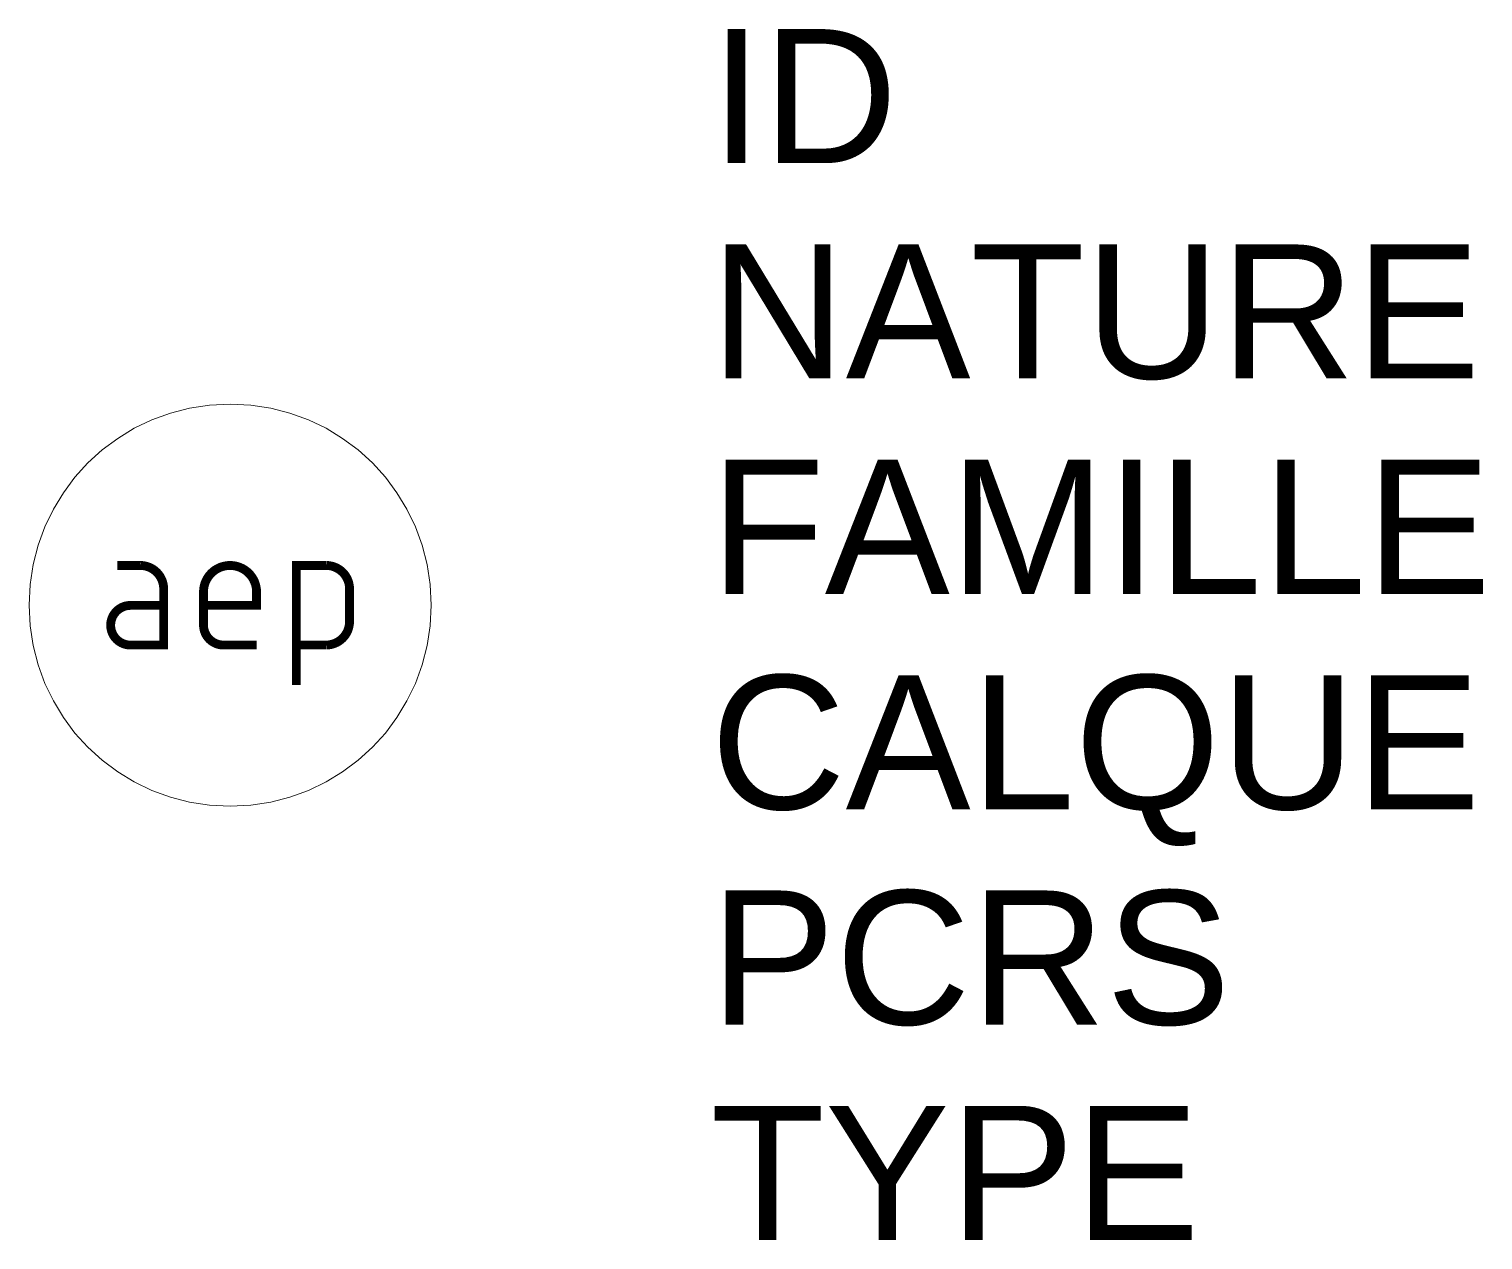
# Model space of a CAD drawing. Header units: metres. Extents: x -0.3 to 1.87, y -0.95 to 0.86.
import ezdxf

# ---------------------------------------------------------------- set-up
doc = ezdxf.new("R2010")
doc.units = ezdxf.units.M
doc.linetypes.add('Socle_Continu', pattern=[2.5, 2.5, 0])
doc.layers.add('EAUPO_SCS', color=140, linetype='Socle_Continu', lineweight=13)
doc.styles.get("Standard").update_dxf_attribs({"font": 'arial.ttf'})

msp = doc.modelspace()

# ---------------------------------------------------------------- linework, layer by layer
at = {"layer": 'EAUPO_SCS', "linetype": 'Socle_Continu', "const_width": 0.0132, "flags": 128}
for points in [[(-0.1338, 0.0594, -0.408207), (-0.0992, 0.0246), (-0.0992, -0.0594), (-0.1486, -0.0594, -1.002527), (-0.1486, -0.0002)], [(0.0394, -0.0594), (-0.01, -0.0594, -0.408864), (-0.0398, -0.0298), (-0.0398, 0.0198, -0.99952), (0.0394, 0.0198), (0.0394, 0), (-0.0398, 0)], [(0.0988, -0.1188), (0.0988, 0.0594), (0.1432, 0.0594, -0.410969), (0.1781, 0.0246), (0.1781, -0.0248, -0.406349), (0.1432, -0.0594), (0.0988, -0.0594)]]:
    msp.add_lwpolyline(points, format="xyb", dxfattribs=at)
for points in [[(-0.1684, 0.0594), (-0.1338, 0.0592)], [(-0.0992, 0), (-0.1486, 0)]]:
    msp.add_lwpolyline(points, dxfattribs=at)
at = {"layer": 'EAUPO_SCS', "linetype": 'Socle_Continu'}
msp.add_circle((0, 0.0002), 0.3, dxfattribs=at)

# ---------------------------------------------------------------- texts
at = {"layer": 'EAUPO_SCS', "linetype": 'Socle_Continu', "flags": 9}
for tag, p, s in [('ID', (0.7165, 0.6596), 'AP_0002'), ('NATURE', (0.7165, 0.3383), 'Citerneau circulaire'), ('FAMILLE', (0.7165, 0.017), 'Eau potable'), ('CALQUE', (0.7165, -0.3043), 'EAUPO_SCS'), ('PCRS', (0.7165, -0.6255), 'AffleurantSymbole'), ('TYPE', (0.7165, -0.9468), 'NR')]:
    msp.add_attdef(tag, p, s, height=0.2, dxfattribs=at)

doc.saveas('drawing.dxf')
